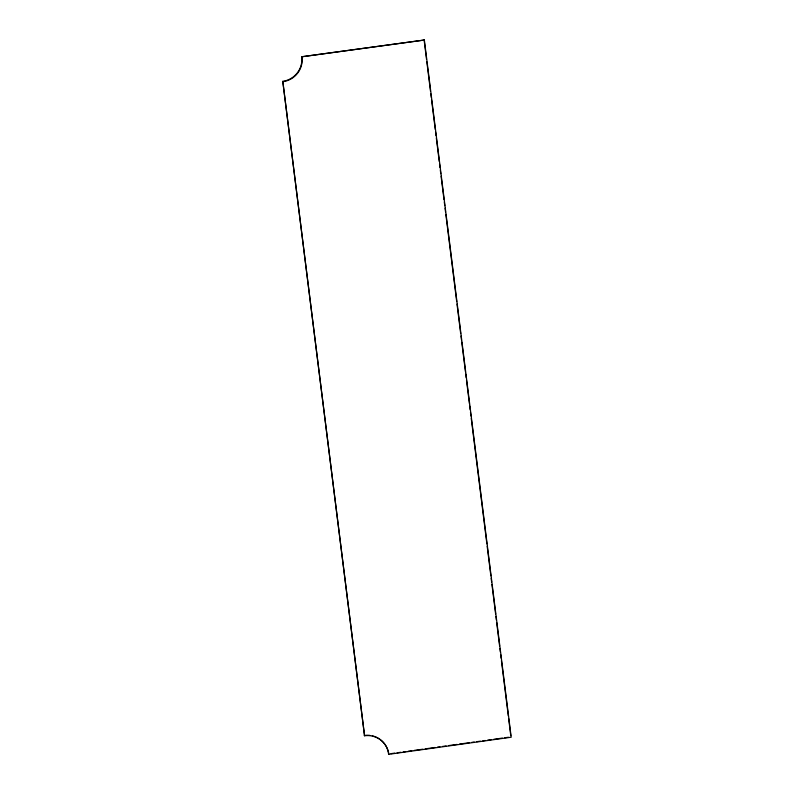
<?xml version="1.0" encoding="UTF-8"?>
<svg xmlns="http://www.w3.org/2000/svg" width="794" height="794" viewBox="0 0 794 794"><rect width="100%" height="100%" fill="white"/><g stroke="black" fill="none" stroke-linecap="round" stroke-linejoin="round"><path stroke-width="1.19" d="M301.74 56.771L424.363 40.028L511.207 737.229L388.871 754.3A21.944 21.597 -41.1 0 0 364.555 735.78L282.793 81.335A21.944 21.597 -41.1 0 0 301.74 56.771L424.363 40.028M391.035 753.635L394.697 753.119M397.149 752.781L400.821 752.265M403.263 751.928L405.714 751.581M408.156 751.243L411.828 750.727M414.279 750.39L422.835 749.189M425.286 748.851L435.072 747.482M437.514 747.144L439.965 746.807M442.417 746.459L446.079 745.953M448.531 745.606L457.096 744.415M459.537 744.067L469.323 742.708M471.775 742.36L474.217 742.023M476.668 741.685L480.34 741.169M482.782 740.832L485.233 740.484M487.675 740.147L491.347 739.631M493.789 739.293L502.354 738.092M504.805 737.755L508.478 737.239M282.793 81.335L364.555 735.78M388.871 754.3L388.584 753.972A21.944 21.597 -41.1 0 0 372.247 735.81M424.075 39.7L426.527 59.371M426.835 61.833L430.507 91.34M430.814 93.801L431.281 97.493M431.579 99.955L435.261 129.462M435.569 131.923L436.025 135.615M436.333 138.067L439.241 161.43M439.548 163.892L440.005 167.584M440.313 170.045L440.769 173.727M441.077 176.189L443.985 199.552M444.293 202.013L444.759 205.696M445.057 208.157L445.523 211.849M445.831 214.311L456.699 301.611M457.007 304.072L460.679 333.579M460.986 336.041L461.453 339.733M461.761 342.184L465.433 371.701M465.741 374.163L466.197 377.845M466.505 380.306L469.413 403.67M469.72 406.131L470.177 409.823M470.485 412.275L470.941 415.967M471.249 418.428L486.871 543.85M487.179 546.312L490.861 575.819M491.158 578.28L491.625 581.962M491.933 584.424L495.605 613.941M495.913 616.392L496.369 620.084M496.677 622.546L499.585 645.909M499.892 648.37L500.349 652.053M500.657 654.514L501.113 658.206M501.421 660.668L508.319 715.999M508.626 718.451L510.77 735.671M302.028 57.099A21.944 21.597 -41.1 0 1 283.081 81.663M364.267 735.452A21.944 21.597 -41.1 0 1 369.964 735.403"/></g></svg>
